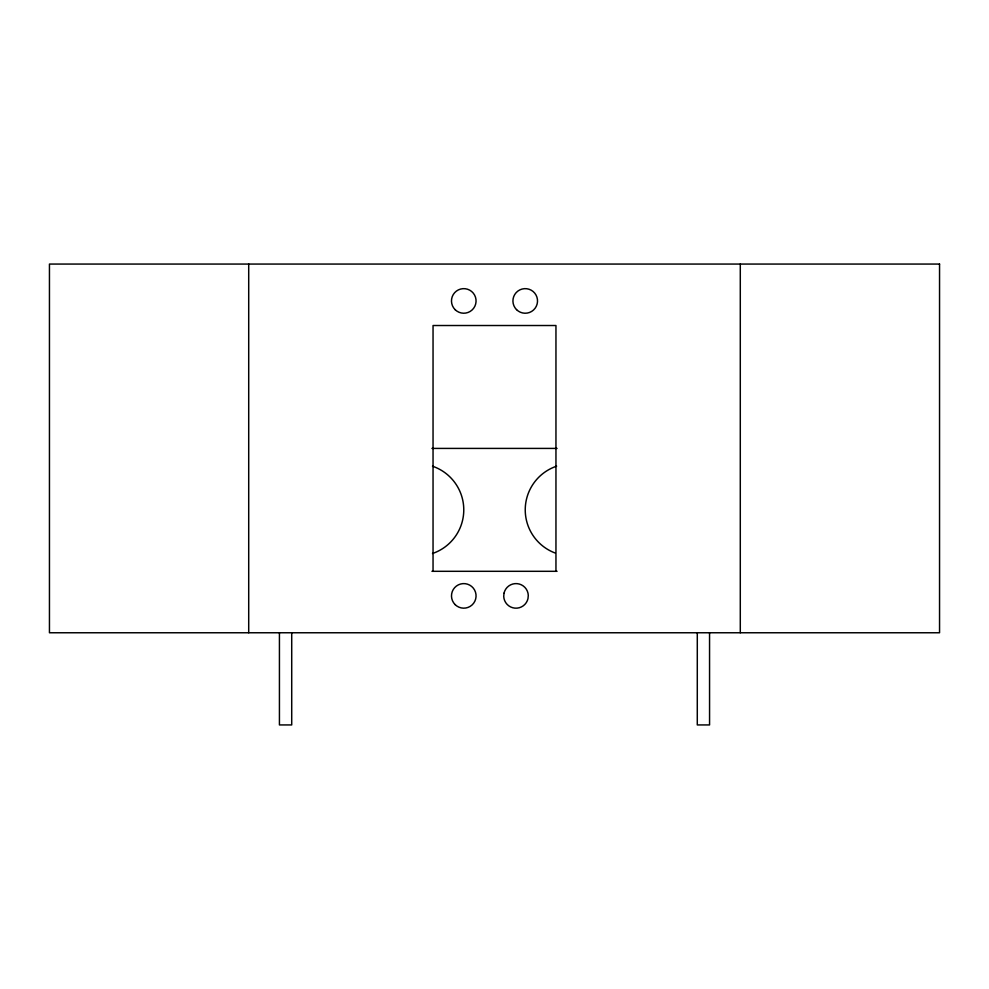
<?xml version="1.0" encoding="UTF-8"?>
<svg xmlns="http://www.w3.org/2000/svg" width="989" height="989" viewBox="0 0 989 989"><rect width="100%" height="100%" fill="white"/><g stroke="black" fill="none" stroke-linecap="round" stroke-linejoin="round"><path stroke-width="1.48" d="M431.933 448.413L557.067 448.413M431.933 571.308L557.067 571.308M740.291 264.063L740.291 632.762M709.558 632.762L709.57 724.937L697.282 724.937L697.294 632.762M555.954 571.308L555.954 325.517L433.046 325.517L433.046 571.308M291.718 632.762L291.718 724.937L279.43 724.937L279.43 632.762M248.709 264.063L248.709 632.762M432.49 466.215A46.087 46.087 0 0 1 432.49 553.506M554.94 552.938A46.087 46.087 0 0 1 556.634 466.178M504.019 593.19L503.722 596.379A12.288 12.288 0 0 0 527.99 598.592L528.287 595.403A12.288 12.288 0 0 0 504.019 593.19M939.55 264.063L49.45 264.063L49.45 632.762L939.55 632.762L939.55 264.063M455.088 309.631A12.288 12.288 0 0 0 475.647 304.118A12.288 12.288 0 0 0 460.59 289.06A12.288 12.288 0 0 0 455.088 309.631M516.53 309.631A12.288 12.288 0 0 0 537.101 304.118A12.288 12.288 0 0 0 522.044 289.06A12.288 12.288 0 0 0 516.53 309.631M455.088 604.576A12.288 12.288 0 0 0 475.647 599.074A12.288 12.288 0 0 0 460.59 584.017A12.288 12.288 0 0 0 455.088 604.576"/></g></svg>
